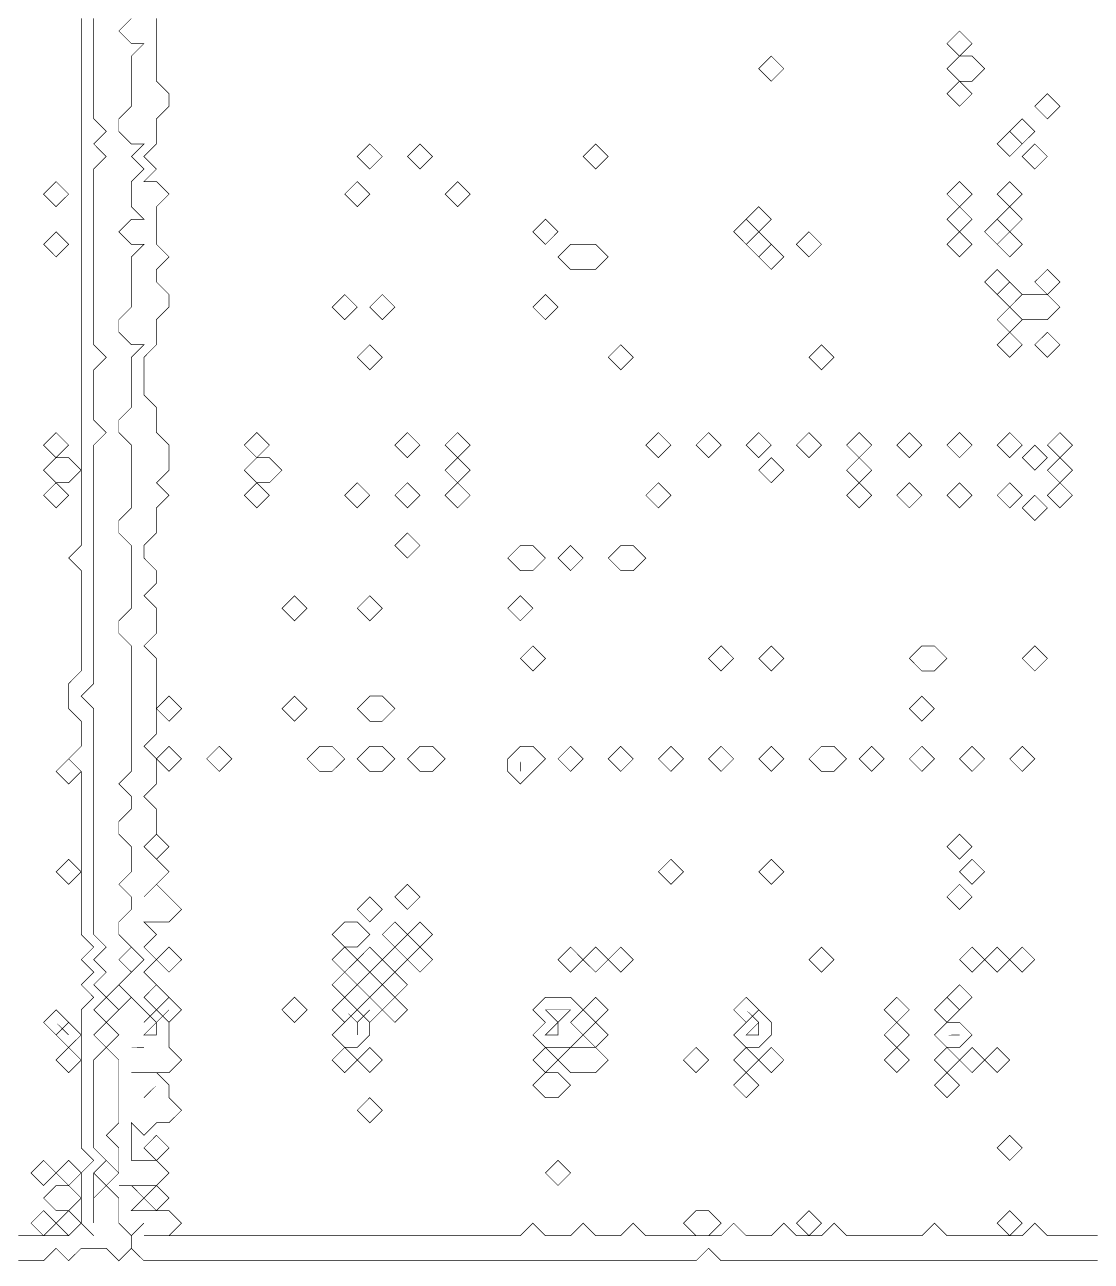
# Model space of a CAD drawing. Header units: metres. Extents: x 0 to 4936, y -4936 to 0.
# Drawn here: x 2400 to 3221, y -2454 to -1502 of the extents above; entities that cross this region are included whole.
import ezdxf

# ---------------------------------------------------------------- set-up
doc = ezdxf.new("R2010")
doc.units = ezdxf.units.M
doc.layers.add('conductor', color=1, linetype='Continuous')
doc.layers.add('substrate', color=5, linetype='Continuous')

msp = doc.modelspace()

# ---------------------------------------------------------------- linework, layer by layer
at = {"layer": 'conductor', "const_width": 0.5}
for points in [[(2395.23, -2433.87), (2404.89, -2433.87), (2414.55, -2433.87), (2424.21, -2433.87), (2433.87, -2433.87), (2443.53, -2424.21), (2453.18, -2433.87), (2443.53, -2424.21), (2443.53, -2414.55), (2443.53, -2404.89), (2443.53, -2395.23), (2443.53, -2385.58), (2453.18, -2375.92), (2443.53, -2366.26), (2443.53, -2356.6), (2443.53, -2346.94), (2443.53, -2337.29), (2443.53, -2327.63), (2443.53, -2317.97), (2443.53, -2308.31), (2443.53, -2298.65), (2443.53, -2288.99), (2443.53, -2279.34), (2443.53, -2269.68), (2443.53, -2260.02), (2453.18, -2250.36), (2443.53, -2240.7), (2453.18, -2231.04), (2443.53, -2221.39), (2453.18, -2211.73), (2443.53, -2202.07), (2443.53, -2192.41), (2443.53, -2182.75), (2443.53, -2173.1), (2443.53, -2163.44), (2443.53, -2153.78), (2443.53, -2144.12), (2443.53, -2134.46), (2443.53, -2124.8), (2443.53, -2115.15), (2443.53, -2105.49), (2443.53, -2095.83), (2443.53, -2086.17), (2443.53, -2076.51), (2433.87, -2066.86), (2443.53, -2057.2), (2443.53, -2047.54), (2443.53, -2037.88), (2433.87, -2028.22), (2433.87, -2018.56), (2433.87, -2008.91), (2443.53, -1999.25), (2443.53, -1989.59), (2443.53, -1979.93), (2443.53, -1970.27), (2443.53, -1960.62), (2443.53, -1950.96), (2443.53, -1941.3), (2443.53, -1931.64), (2443.53, -1921.98), (2433.87, -1912.32), (2443.53, -1902.67), (2443.53, -1893.01), (2443.53, -1883.35), (2443.53, -1873.69), (2443.53, -1864.03), (2443.53, -1854.38), (2443.53, -1844.72), (2443.53, -1835.06), (2443.53, -1825.4), (2443.53, -1815.74), (2443.53, -1806.08), (2443.53, -1796.43), (2443.53, -1786.77), (2443.53, -1777.11), (2443.53, -1767.45), (2443.53, -1757.79), (2443.53, -1748.13), (2443.53, -1738.48), (2443.53, -1728.82), (2443.53, -1719.16), (2443.53, -1709.5), (2443.53, -1699.84), (2443.53, -1690.19), (2443.53, -1680.53), (2443.53, -1670.87), (2443.53, -1661.21), (2443.53, -1651.55), (2443.53, -1641.89), (2443.53, -1632.24), (2443.53, -1622.58), (2443.53, -1612.92), (2443.53, -1603.26), (2443.53, -1593.6), (2443.53, -1583.95), (2443.53, -1574.29), (2443.53, -1564.63), (2443.53, -1554.97), (2443.53, -1545.31), (2443.53, -1535.65), (2443.53, -1526), (2443.53, -1516.34), (2443.53, -1506.68), (2443.53, -1497.02)], [(2501.47, -1497.02), (2501.47, -1506.68), (2501.47, -1516.34), (2501.47, -1526), (2501.47, -1535.65), (2501.47, -1545.31), (2511.13, -1554.97), (2511.13, -1564.63), (2501.47, -1574.29), (2501.47, -1583.95), (2501.47, -1593.6), (2491.82, -1603.26), (2501.47, -1612.92), (2491.82, -1622.58), (2501.47, -1622.58), (2511.13, -1632.24), (2501.47, -1641.89), (2501.47, -1651.55), (2501.47, -1661.21), (2501.47, -1670.87), (2511.13, -1680.53), (2501.47, -1690.19), (2501.47, -1699.84), (2511.13, -1709.5), (2511.13, -1719.16), (2501.47, -1728.82), (2501.47, -1738.48), (2501.47, -1748.13), (2491.82, -1757.79), (2491.82, -1767.45), (2491.82, -1777.11), (2491.82, -1786.77), (2501.47, -1796.43), (2501.47, -1806.08), (2501.47, -1815.74), (2511.13, -1825.4), (2511.13, -1835.06), (2511.13, -1844.72), (2501.47, -1854.38), (2511.13, -1864.03), (2501.47, -1873.69), (2501.47, -1883.35), (2501.47, -1893.01), (2491.82, -1902.67), (2491.82, -1912.32), (2501.47, -1921.98), (2501.47, -1931.64), (2491.82, -1941.3), (2501.47, -1950.96), (2501.47, -1960.62), (2501.47, -1970.27), (2491.82, -1979.93), (2501.47, -1989.59), (2501.47, -1999.25), (2501.47, -2008.91), (2501.47, -2018.56), (2501.47, -2028.22), (2501.47, -2037.88), (2501.47, -2047.54), (2491.82, -2057.2), (2501.47, -2066.86), (2501.47, -2076.51), (2501.47, -2086.17), (2491.82, -2095.83), (2501.47, -2105.49), (2501.47, -2115.15), (2501.47, -2124.8), (2491.82, -2134.46), (2501.47, -2144.12), (2511.13, -2153.78), (2501.47, -2163.44), (2491.82, -2173.1), (2501.47, -2163.44), (2511.13, -2173.1), (2520.79, -2182.75), (2511.13, -2192.41), (2501.47, -2192.41), (2491.82, -2192.41), (2501.47, -2202.07), (2491.82, -2211.73), (2501.47, -2221.39), (2491.82, -2231.04), (2501.47, -2240.7), (2491.82, -2250.36), (2501.47, -2260.02), (2491.82, -2269.68), (2501.47, -2260.02), (2511.13, -2269.68), (2511.13, -2279.34), (2511.13, -2288.99), (2520.79, -2298.65), (2511.13, -2308.31), (2501.47, -2308.31), (2491.82, -2308.31), (2482.16, -2308.31), (2491.82, -2308.31), (2501.47, -2308.31), (2511.13, -2317.97), (2511.13, -2327.63), (2520.79, -2337.29), (2511.13, -2346.94), (2501.47, -2346.94), (2491.82, -2356.6), (2482.16, -2346.94), (2482.16, -2356.6), (2482.16, -2366.26), (2482.16, -2375.92), (2491.82, -2375.92), (2501.47, -2375.92), (2511.13, -2385.58), (2501.47, -2395.23), (2491.82, -2395.23), (2482.16, -2395.23), (2472.5, -2395.23), (2482.16, -2395.23), (2491.82, -2404.89), (2482.16, -2414.55), (2491.82, -2414.55), (2501.47, -2414.55), (2511.13, -2414.55), (2520.79, -2424.21), (2511.13, -2433.87), (2501.47, -2433.87), (2491.82, -2433.87), (2501.47, -2433.87), (2511.13, -2433.87), (2520.79, -2433.87), (2530.45, -2433.87), (2540.11, -2433.87), (2549.77, -2433.87), (2559.42, -2433.87), (2569.08, -2433.87), (2578.74, -2433.87), (2588.4, -2433.87), (2598.06, -2433.87), (2607.71, -2433.87), (2617.37, -2433.87), (2627.03, -2433.87), (2636.69, -2433.87), (2646.35, -2433.87), (2656.01, -2433.87), (2665.66, -2433.87), (2675.32, -2433.87), (2684.98, -2433.87), (2694.64, -2433.87), (2704.3, -2433.87), (2713.96, -2433.87), (2723.61, -2433.87), (2733.27, -2433.87), (2742.93, -2433.87), (2752.59, -2433.87), (2762.25, -2433.87), (2771.9, -2433.87), (2781.56, -2433.87), (2791.22, -2424.21), (2800.88, -2433.87), (2810.54, -2433.87), (2820.2, -2433.87), (2829.85, -2424.21), (2839.51, -2433.87), (2849.17, -2433.87), (2858.83, -2433.87), (2868.49, -2424.21), (2878.14, -2433.87), (2887.8, -2433.87), (2897.46, -2433.87), (2907.12, -2433.87), (2916.78, -2433.87), (2926.44, -2433.87), (2936.09, -2433.87), (2945.75, -2424.21), (2955.41, -2433.87), (2965.07, -2433.87), (2974.73, -2433.87), (2984.38, -2424.21), (2994.04, -2433.87), (3003.7, -2433.87), (3013.36, -2433.87), (3023.02, -2424.21), (3032.68, -2433.87), (3042.33, -2433.87), (3051.99, -2433.87), (3061.65, -2433.87), (3071.31, -2433.87), (3080.97, -2433.87), (3090.62, -2433.87), (3100.28, -2424.21), (3109.94, -2433.87), (3119.6, -2433.87), (3129.26, -2433.87), (3138.92, -2433.87), (3148.57, -2433.87), (3158.23, -2433.87), (3167.89, -2433.87), (3177.55, -2424.21), (3187.21, -2433.87), (3196.87, -2433.87), (3206.52, -2433.87), (3216.18, -2433.87), (3225.84, -2433.87)]]:
    msp.add_lwpolyline(points, dxfattribs=at)
for points in [[(3109.94, -1516.34), (3119.6, -1506.68), (3129.26, -1516.34), (3119.6, -1526)], [(2965.07, -1535.65), (2974.73, -1526), (2984.38, -1535.65), (2974.73, -1545.31)], [(3109.94, -1535.65), (3119.6, -1526), (3129.26, -1526), (3138.92, -1535.65), (3129.26, -1545.31), (3119.6, -1545.31)], [(3109.94, -1554.97), (3119.6, -1545.31), (3129.26, -1554.97), (3119.6, -1564.63)], [(3177.55, -1564.63), (3187.21, -1554.97), (3196.87, -1564.63), (3187.21, -1574.29)], [(3158.23, -1583.95), (3167.89, -1574.29), (3177.55, -1583.95), (3167.89, -1593.6)], [(3148.57, -1593.6), (3158.23, -1583.95), (3167.89, -1593.6), (3158.23, -1603.26)], [(2656.01, -1603.26), (2665.66, -1593.6), (2675.32, -1603.26), (2665.66, -1612.92)], [(2694.64, -1603.26), (2704.3, -1593.6), (2713.96, -1603.26), (2704.3, -1612.92)], [(2829.85, -1603.26), (2839.51, -1593.6), (2849.17, -1603.26), (2839.51, -1612.92)], [(3167.89, -1603.26), (3177.55, -1593.6), (3187.21, -1603.26), (3177.55, -1612.92)], [(2414.55, -1632.24), (2424.21, -1622.58), (2433.87, -1632.24), (2424.21, -1641.89)], [(2646.35, -1632.24), (2656.01, -1622.58), (2665.66, -1632.24), (2656.01, -1641.89)], [(2723.61, -1632.24), (2733.27, -1622.58), (2742.93, -1632.24), (2733.27, -1641.89)], [(3109.94, -1632.24), (3119.6, -1622.58), (3129.26, -1632.24), (3119.6, -1641.89)], [(3148.57, -1632.24), (3158.23, -1622.58), (3167.89, -1632.24), (3158.23, -1641.89)], [(2955.41, -1651.55), (2965.07, -1641.89), (2974.73, -1651.55), (2965.07, -1661.21)], [(3109.94, -1651.55), (3119.6, -1641.89), (3129.26, -1651.55), (3119.6, -1661.21)], [(3148.57, -1651.55), (3158.23, -1641.89), (3167.89, -1651.55), (3158.23, -1661.21)], [(2791.22, -1661.21), (2800.88, -1651.55), (2810.54, -1661.21), (2800.88, -1670.87)], [(2945.75, -1661.21), (2955.41, -1651.55), (2965.07, -1661.21), (2955.41, -1670.87)], [(3138.92, -1661.21), (3148.57, -1651.55), (3158.23, -1661.21), (3148.57, -1670.87)], [(2414.55, -1670.87), (2424.21, -1661.21), (2433.87, -1670.87), (2424.21, -1680.53)], [(2955.41, -1670.87), (2965.07, -1661.21), (2974.73, -1670.87), (2965.07, -1680.53)], [(2994.04, -1670.87), (3003.7, -1661.21), (3013.36, -1670.87), (3003.7, -1680.53)], [(3109.94, -1670.87), (3119.6, -1661.21), (3129.26, -1670.87), (3119.6, -1680.53)], [(3148.57, -1670.87), (3158.23, -1661.21), (3167.89, -1670.87), (3158.23, -1680.53)], [(2810.54, -1680.53), (2820.2, -1670.87), (2829.85, -1670.87), (2839.51, -1670.87), (2849.17, -1680.53), (2839.51, -1690.19), (2829.85, -1690.19), (2820.2, -1690.19)], [(2965.07, -1680.53), (2974.73, -1670.87), (2984.38, -1680.53), (2974.73, -1690.19)], [(3138.92, -1699.84), (3148.57, -1690.19), (3158.23, -1699.84), (3148.57, -1709.5)], [(3177.55, -1699.84), (3187.21, -1690.19), (3196.87, -1699.84), (3187.21, -1709.5)], [(3148.57, -1709.5), (3158.23, -1699.84), (3167.89, -1709.5), (3158.23, -1719.16)], [(2636.69, -1719.16), (2646.35, -1709.5), (2656.01, -1719.16), (2646.35, -1728.82)], [(2665.66, -1719.16), (2675.32, -1709.5), (2684.98, -1719.16), (2675.32, -1728.82)], [(2791.22, -1719.16), (2800.88, -1709.5), (2810.54, -1719.16), (2800.88, -1728.82)], [(3158.23, -1719.16), (3167.89, -1709.5), (3177.55, -1709.5), (3187.21, -1709.5), (3196.87, -1719.16), (3187.21, -1728.82), (3177.55, -1728.82), (3167.89, -1728.82)], [(3148.57, -1728.82), (3158.23, -1719.16), (3167.89, -1728.82), (3158.23, -1738.48)], [(3148.57, -1748.13), (3158.23, -1738.48), (3167.89, -1748.13), (3158.23, -1757.79)], [(3177.55, -1748.13), (3187.21, -1738.48), (3196.87, -1748.13), (3187.21, -1757.79)], [(2656.01, -1757.79), (2665.66, -1748.13), (2675.32, -1757.79), (2665.66, -1767.45)], [(2849.17, -1757.79), (2858.83, -1748.13), (2868.49, -1757.79), (2858.83, -1767.45)], [(3003.7, -1757.79), (3013.36, -1748.13), (3023.02, -1757.79), (3013.36, -1767.45)], [(2414.55, -1825.4), (2424.21, -1815.74), (2433.87, -1825.4), (2424.21, -1835.06)], [(2569.08, -1825.4), (2578.74, -1815.74), (2588.4, -1825.4), (2578.74, -1835.06)], [(2684.98, -1825.4), (2694.64, -1815.74), (2704.3, -1825.4), (2694.64, -1835.06)], [(2723.61, -1825.4), (2733.27, -1815.74), (2742.93, -1825.4), (2733.27, -1835.06)], [(2878.14, -1825.4), (2887.8, -1815.74), (2897.46, -1825.4), (2887.8, -1835.06)], [(2916.78, -1825.4), (2926.44, -1815.74), (2936.09, -1825.4), (2926.44, -1835.06)], [(2955.41, -1825.4), (2965.07, -1815.74), (2974.73, -1825.4), (2965.07, -1835.06)], [(2994.04, -1825.4), (3003.7, -1815.74), (3013.36, -1825.4), (3003.7, -1835.06)], [(3032.68, -1825.4), (3042.33, -1815.74), (3051.99, -1825.4), (3042.33, -1835.06)], [(3071.31, -1825.4), (3080.97, -1815.74), (3090.62, -1825.4), (3080.97, -1835.06)], [(3109.94, -1825.4), (3119.6, -1815.74), (3129.26, -1825.4), (3119.6, -1835.06)], [(3148.57, -1825.4), (3158.23, -1815.74), (3167.89, -1825.4), (3158.23, -1835.06)], [(3187.21, -1825.4), (3196.87, -1815.74), (3206.52, -1825.4), (3196.87, -1835.06)], [(3167.89, -1835.06), (3177.55, -1825.4), (3187.21, -1835.06), (3177.55, -1844.72)], [(2414.55, -1844.72), (2424.21, -1835.06), (2433.87, -1835.06), (2443.53, -1844.72), (2433.87, -1854.38), (2424.21, -1854.38)], [(2569.08, -1844.72), (2578.74, -1835.06), (2588.4, -1835.06), (2598.06, -1844.72), (2588.4, -1854.38), (2578.74, -1854.38)], [(2723.61, -1844.72), (2733.27, -1835.06), (2742.93, -1844.72), (2733.27, -1854.38)], [(2965.07, -1844.72), (2974.73, -1835.06), (2984.38, -1844.72), (2974.73, -1854.38)], [(3032.68, -1844.72), (3042.33, -1835.06), (3051.99, -1844.72), (3042.33, -1854.38)], [(3187.21, -1844.72), (3196.87, -1835.06), (3206.52, -1844.72), (3196.87, -1854.38)], [(2414.55, -1864.03), (2424.21, -1854.38), (2433.87, -1864.03), (2424.21, -1873.69)], [(2569.08, -1864.03), (2578.74, -1854.38), (2588.4, -1864.03), (2578.74, -1873.69)], [(2646.35, -1864.03), (2656.01, -1854.38), (2665.66, -1864.03), (2656.01, -1873.69)], [(2684.98, -1864.03), (2694.64, -1854.38), (2704.3, -1864.03), (2694.64, -1873.69)], [(2723.61, -1864.03), (2733.27, -1854.38), (2742.93, -1864.03), (2733.27, -1873.69)], [(2878.14, -1864.03), (2887.8, -1854.38), (2897.46, -1864.03), (2887.8, -1873.69)], [(3032.68, -1864.03), (3042.33, -1854.38), (3051.99, -1864.03), (3042.33, -1873.69)], [(3071.31, -1864.03), (3080.97, -1854.38), (3090.62, -1864.03), (3080.97, -1873.69)], [(3109.94, -1864.03), (3119.6, -1854.38), (3129.26, -1864.03), (3119.6, -1873.69)], [(3148.57, -1864.03), (3158.23, -1854.38), (3167.89, -1864.03), (3158.23, -1873.69)], [(3187.21, -1864.03), (3196.87, -1854.38), (3206.52, -1864.03), (3196.87, -1873.69)], [(3167.89, -1873.69), (3177.55, -1864.03), (3187.21, -1873.69), (3177.55, -1883.35)], [(2684.98, -1902.67), (2694.64, -1893.01), (2704.3, -1902.67), (2694.64, -1912.32)], [(2771.9, -1912.32), (2781.56, -1902.67), (2791.22, -1902.67), (2800.88, -1912.32), (2791.22, -1921.98), (2781.56, -1921.98)], [(2810.54, -1912.32), (2820.2, -1902.67), (2829.85, -1912.32), (2820.2, -1921.98)], [(2849.17, -1912.32), (2858.83, -1902.67), (2868.49, -1902.67), (2878.14, -1912.32), (2868.49, -1921.98), (2858.83, -1921.98)], [(2598.06, -1950.96), (2607.71, -1941.3), (2617.37, -1950.96), (2607.71, -1960.62)], [(2656.01, -1950.96), (2665.66, -1941.3), (2675.32, -1950.96), (2665.66, -1960.62)], [(2771.9, -1950.96), (2781.56, -1941.3), (2791.22, -1950.96), (2781.56, -1960.62)], [(2781.56, -1989.59), (2791.22, -1979.93), (2800.88, -1989.59), (2791.22, -1999.25)], [(2926.44, -1989.59), (2936.09, -1979.93), (2945.75, -1989.59), (2936.09, -1999.25)], [(2965.07, -1989.59), (2974.73, -1979.93), (2984.38, -1989.59), (2974.73, -1999.25)], [(3080.97, -1989.59), (3090.62, -1979.93), (3100.28, -1979.93), (3109.94, -1989.59), (3100.28, -1999.25), (3090.62, -1999.25)], [(3167.89, -1989.59), (3177.55, -1979.93), (3187.21, -1989.59), (3177.55, -1999.25)], [(2501.47, -2028.22), (2511.13, -2018.56), (2520.79, -2028.22), (2511.13, -2037.88)], [(2598.06, -2028.22), (2607.71, -2018.56), (2617.37, -2028.22), (2607.71, -2037.88)], [(2656.01, -2028.22), (2665.66, -2018.56), (2675.32, -2018.56), (2684.98, -2028.22), (2675.32, -2037.88), (2665.66, -2037.88)], [(3080.97, -2028.22), (3090.62, -2018.56), (3100.28, -2028.22), (3090.62, -2037.88)], [(2501.47, -2066.86), (2511.13, -2057.2), (2520.79, -2066.86), (2511.13, -2076.51)], [(2540.11, -2066.86), (2549.77, -2057.2), (2559.42, -2066.86), (2549.77, -2076.51)], [(2617.37, -2066.86), (2627.03, -2057.2), (2636.69, -2057.2), (2646.35, -2066.86), (2636.69, -2076.51), (2627.03, -2076.51)], [(2656.01, -2066.86), (2665.66, -2057.2), (2675.32, -2057.2), (2684.98, -2066.86), (2675.32, -2076.51), (2665.66, -2076.51)], [(2694.64, -2066.86), (2704.3, -2057.2), (2713.96, -2057.2), (2723.61, -2066.86), (2713.96, -2076.51), (2704.3, -2076.51)], [(2771.9, -2066.86), (2781.56, -2057.2), (2791.22, -2057.2), (2800.88, -2066.86), (2791.22, -2076.51), (2781.56, -2086.17), (2771.9, -2076.51)], [(2810.54, -2066.86), (2820.2, -2057.2), (2829.85, -2066.86), (2820.2, -2076.51)], [(2849.17, -2066.86), (2858.83, -2057.2), (2868.49, -2066.86), (2858.83, -2076.51)], [(2887.8, -2066.86), (2897.46, -2057.2), (2907.12, -2066.86), (2897.46, -2076.51)], [(2926.44, -2066.86), (2936.09, -2057.2), (2945.75, -2066.86), (2936.09, -2076.51)], [(2965.07, -2066.86), (2974.73, -2057.2), (2984.38, -2066.86), (2974.73, -2076.51)], [(3003.7, -2066.86), (3013.36, -2057.2), (3023.02, -2057.2), (3032.68, -2066.86), (3023.02, -2076.51), (3013.36, -2076.51)], [(3042.33, -2066.86), (3051.99, -2057.2), (3061.65, -2066.86), (3051.99, -2076.51)], [(3080.97, -2066.86), (3090.62, -2057.2), (3100.28, -2066.86), (3090.62, -2076.51)], [(3119.6, -2066.86), (3129.26, -2057.2), (3138.92, -2066.86), (3129.26, -2076.51)], [(3158.23, -2066.86), (3167.89, -2057.2), (3177.55, -2066.86), (3167.89, -2076.51)], [(2424.21, -2076.51), (2433.87, -2066.86), (2443.53, -2076.51), (2433.87, -2086.17)], [(2491.82, -2134.46), (2501.47, -2124.8), (2511.13, -2134.46), (2501.47, -2144.12)], [(3109.94, -2134.46), (3119.6, -2124.8), (3129.26, -2134.46), (3119.6, -2144.12)], [(2424.21, -2153.78), (2433.87, -2144.12), (2443.53, -2153.78), (2433.87, -2163.44)], [(2887.8, -2153.78), (2897.46, -2144.12), (2907.12, -2153.78), (2897.46, -2163.44)], [(2965.07, -2153.78), (2974.73, -2144.12), (2984.38, -2153.78), (2974.73, -2163.44)], [(3119.6, -2153.78), (3129.26, -2144.12), (3138.92, -2153.78), (3129.26, -2163.44)], [(2684.98, -2173.1), (2694.64, -2163.44), (2704.3, -2173.1), (2694.64, -2182.75)], [(3109.94, -2173.1), (3119.6, -2163.44), (3129.26, -2173.1), (3119.6, -2182.75)], [(2656.01, -2182.75), (2665.66, -2173.1), (2675.32, -2182.75), (2665.66, -2192.41)], [(2636.69, -2202.07), (2646.35, -2192.41), (2656.01, -2192.41), (2665.66, -2202.07), (2656.01, -2211.73), (2646.35, -2211.73)], [(2675.32, -2202.07), (2684.98, -2192.41), (2694.64, -2202.07), (2684.98, -2211.73)], [(2694.64, -2202.07), (2704.3, -2192.41), (2713.96, -2202.07), (2704.3, -2211.73)], [(2501.47, -2221.39), (2511.13, -2211.73), (2520.79, -2221.39), (2511.13, -2231.04)], [(2636.69, -2221.39), (2646.35, -2211.73), (2656.01, -2221.39), (2646.35, -2231.04)], [(2656.01, -2221.39), (2665.66, -2211.73), (2675.32, -2221.39), (2665.66, -2231.04)], [(2675.32, -2221.39), (2684.98, -2211.73), (2694.64, -2221.39), (2684.98, -2231.04)], [(2694.64, -2221.39), (2704.3, -2211.73), (2713.96, -2221.39), (2704.3, -2231.04)], [(2810.54, -2221.39), (2820.2, -2211.73), (2829.85, -2221.39), (2820.2, -2231.04)], [(2829.85, -2221.39), (2839.51, -2211.73), (2849.17, -2221.39), (2839.51, -2231.04)], [(2849.17, -2221.39), (2858.83, -2211.73), (2868.49, -2221.39), (2858.83, -2231.04)], [(3003.7, -2221.39), (3013.36, -2211.73), (3023.02, -2221.39), (3013.36, -2231.04)], [(3119.6, -2221.39), (3129.26, -2211.73), (3138.92, -2221.39), (3129.26, -2231.04)], [(3138.92, -2221.39), (3148.57, -2211.73), (3158.23, -2221.39), (3148.57, -2231.04)], [(3158.23, -2221.39), (3167.89, -2211.73), (3177.55, -2221.39), (3167.89, -2231.04)], [(2636.69, -2240.7), (2646.35, -2231.04), (2656.01, -2240.7), (2646.35, -2250.36)], [(2656.01, -2240.7), (2665.66, -2231.04), (2675.32, -2240.7), (2665.66, -2250.36)], [(2675.32, -2240.7), (2684.98, -2231.04), (2694.64, -2240.7), (2684.98, -2250.36)], [(2491.82, -2250.36), (2501.47, -2240.7), (2511.13, -2250.36), (2501.47, -2260.02)], [(3109.94, -2250.36), (3119.6, -2240.7), (3129.26, -2250.36), (3119.6, -2260.02)], [(2501.47, -2260.02), (2511.13, -2250.36), (2520.79, -2260.02), (2511.13, -2269.68)], [(2598.06, -2260.02), (2607.71, -2250.36), (2617.37, -2260.02), (2607.71, -2269.68)], [(2636.69, -2260.02), (2646.35, -2250.36), (2656.01, -2260.02), (2646.35, -2269.68)], [(2656.01, -2260.02), (2665.66, -2250.36), (2675.32, -2260.02), (2665.66, -2269.68)], [(2675.32, -2260.02), (2684.98, -2250.36), (2694.64, -2260.02), (2684.98, -2269.68)], [(2791.22, -2260.02), (2800.88, -2250.36), (2810.54, -2250.36), (2820.2, -2250.36), (2829.85, -2260.02), (2820.2, -2269.68), (2829.85, -2279.34), (2820.2, -2288.99), (2810.54, -2288.99), (2800.88, -2288.99), (2791.22, -2279.34), (2800.88, -2269.68)], [(2829.85, -2260.02), (2839.51, -2250.36), (2849.17, -2260.02), (2839.51, -2269.68)], [(2945.75, -2260.02), (2955.41, -2250.36), (2965.07, -2260.02), (2955.41, -2269.68)], [(3061.65, -2260.02), (3071.31, -2250.36), (3080.97, -2260.02), (3071.31, -2269.68)], [(3100.28, -2260.02), (3109.94, -2250.36), (3119.6, -2260.02), (3109.94, -2269.68)], [(2414.55, -2269.68), (2424.21, -2260.02), (2433.87, -2269.68), (2424.21, -2279.34)], [(2646.35, -2269.68), (2656.01, -2260.02), (2665.66, -2269.68), (2665.66, -2279.34), (2656.01, -2288.99), (2646.35, -2288.99), (2636.69, -2279.34)], [(2955.41, -2269.68), (2965.07, -2260.02), (2974.73, -2269.68), (2974.73, -2279.34), (2965.07, -2288.99), (2955.41, -2288.99), (2945.75, -2279.34)], [(2424.21, -2279.34), (2433.87, -2269.68), (2443.53, -2279.34), (2433.87, -2288.99)], [(2829.85, -2279.34), (2839.51, -2269.68), (2849.17, -2279.34), (2839.51, -2288.99)], [(3061.65, -2279.34), (3071.31, -2269.68), (3080.97, -2279.34), (3071.31, -2288.99)], [(3100.28, -2279.34), (3109.94, -2269.68), (3119.6, -2269.68), (3129.26, -2279.34), (3119.6, -2288.99), (3109.94, -2288.99)], [(2424.21, -2298.65), (2433.87, -2288.99), (2443.53, -2298.65), (2433.87, -2308.31)], [(2482.16, -2288.99), (2491.82, -2288.99)], [(2636.69, -2298.65), (2646.35, -2288.99), (2656.01, -2298.65), (2646.35, -2308.31)], [(2656.01, -2298.65), (2665.66, -2288.99), (2675.32, -2298.65), (2665.66, -2308.31)], [(2791.22, -2298.65), (2800.88, -2288.99), (2810.54, -2298.65), (2800.88, -2308.31)], [(2810.54, -2298.65), (2820.2, -2288.99), (2829.85, -2288.99), (2839.51, -2288.99), (2849.17, -2298.65), (2839.51, -2308.31), (2829.85, -2308.31), (2820.2, -2308.31)], [(2907.12, -2298.65), (2916.78, -2288.99), (2926.44, -2298.65), (2916.78, -2308.31)], [(2945.75, -2298.65), (2955.41, -2288.99), (2965.07, -2298.65), (2955.41, -2308.31)], [(2965.07, -2298.65), (2974.73, -2288.99), (2984.38, -2298.65), (2974.73, -2308.31)], [(3061.65, -2298.65), (3071.31, -2288.99), (3080.97, -2298.65), (3071.31, -2308.31)], [(3100.28, -2298.65), (3109.94, -2288.99), (3119.6, -2298.65), (3109.94, -2308.31)], [(3119.6, -2298.65), (3129.26, -2288.99), (3138.92, -2298.65), (3129.26, -2308.31)], [(3138.92, -2298.65), (3148.57, -2288.99), (3158.23, -2298.65), (3148.57, -2308.31)], [(2791.22, -2317.97), (2800.88, -2308.31), (2810.54, -2308.31), (2820.2, -2317.97), (2810.54, -2327.63), (2800.88, -2327.63)], [(2945.75, -2317.97), (2955.41, -2308.31), (2965.07, -2317.97), (2955.41, -2327.63)], [(3100.28, -2317.97), (3109.94, -2308.31), (3119.6, -2317.97), (3109.94, -2327.63)], [(2656.01, -2337.29), (2665.66, -2327.63), (2675.32, -2337.29), (2665.66, -2346.94)], [(2491.82, -2366.26), (2501.47, -2356.6), (2511.13, -2366.26), (2501.47, -2375.92)], [(3148.57, -2366.26), (3158.23, -2356.6), (3167.89, -2366.26), (3158.23, -2375.92)], [(2404.89, -2385.58), (2414.55, -2375.92), (2424.21, -2385.58), (2414.55, -2395.23)], [(2424.21, -2385.58), (2433.87, -2375.92), (2443.53, -2385.58), (2433.87, -2395.23)], [(2800.88, -2385.58), (2810.54, -2375.92), (2820.2, -2385.58), (2810.54, -2395.23)], [(2414.55, -2404.89), (2424.21, -2395.23), (2433.87, -2395.23), (2443.53, -2404.89), (2433.87, -2414.55), (2424.21, -2414.55)], [(2491.82, -2404.89), (2501.47, -2395.23), (2511.13, -2404.89), (2501.47, -2414.55)], [(2404.89, -2424.21), (2414.55, -2414.55), (2424.21, -2424.21), (2414.55, -2433.87)], [(2424.21, -2424.21), (2433.87, -2414.55), (2443.53, -2424.21), (2433.87, -2433.87)], [(2462.84, -2414.55)], [(2907.12, -2424.21), (2916.78, -2414.55), (2926.44, -2414.55), (2936.09, -2424.21), (2926.44, -2433.87), (2916.78, -2433.87)], [(2994.04, -2424.21), (3003.7, -2414.55), (3013.36, -2424.21), (3003.7, -2433.87)], [(3148.57, -2424.21), (3158.23, -2414.55), (3167.89, -2424.21), (3158.23, -2433.87)], [(2472.5, -2433.87)]]:
    msp.add_lwpolyline(points, close=True, dxfattribs=at)
at = {"layer": 'substrate', "const_width": 0.5}
for points in [[(2453.18, -1497.02), (2453.18, -1506.68), (2453.18, -1516.34), (2453.18, -1526), (2453.18, -1535.65), (2453.18, -1545.31), (2453.18, -1554.97), (2453.18, -1564.63), (2453.18, -1574.29), (2462.84, -1583.95), (2453.18, -1593.6), (2462.84, -1603.26), (2453.18, -1612.92), (2453.18, -1622.58), (2453.18, -1632.24), (2453.18, -1641.89), (2453.18, -1651.55), (2453.18, -1661.21), (2453.18, -1670.87), (2453.18, -1680.53), (2453.18, -1690.19), (2453.18, -1699.84), (2453.18, -1709.5), (2453.18, -1719.16), (2453.18, -1728.82), (2453.18, -1738.48), (2453.18, -1748.13), (2462.84, -1757.79), (2453.18, -1767.45), (2453.18, -1777.11), (2453.18, -1786.77), (2453.18, -1796.43), (2453.18, -1806.08), (2462.84, -1815.74), (2453.18, -1825.4), (2453.18, -1835.06), (2453.18, -1844.72), (2453.18, -1854.38), (2453.18, -1864.03), (2453.18, -1873.69), (2453.18, -1883.35), (2453.18, -1893.01), (2453.18, -1902.67), (2453.18, -1912.32), (2453.18, -1921.98), (2453.18, -1931.64), (2453.18, -1941.3), (2453.18, -1950.96), (2453.18, -1960.62), (2453.18, -1970.27), (2453.18, -1979.93), (2453.18, -1989.59), (2453.18, -1999.25), (2453.18, -2008.91), (2443.53, -2018.56), (2453.18, -2028.22), (2453.18, -2037.88), (2453.18, -2047.54), (2453.18, -2057.2), (2453.18, -2066.86), (2453.18, -2076.51), (2453.18, -2086.17), (2453.18, -2095.83), (2453.18, -2105.49), (2453.18, -2115.15), (2453.18, -2124.8), (2453.18, -2134.46), (2453.18, -2144.12), (2453.18, -2153.78), (2453.18, -2163.44), (2453.18, -2173.1), (2453.18, -2182.75), (2453.18, -2192.41), (2453.18, -2202.07), (2462.84, -2211.73), (2453.18, -2221.39), (2462.84, -2231.04), (2453.18, -2240.7), (2462.84, -2250.36), (2453.18, -2260.02), (2462.84, -2269.68), (2453.18, -2279.34), (2462.84, -2288.99), (2453.18, -2298.65), (2453.18, -2308.31), (2453.18, -2317.97), (2453.18, -2327.63), (2453.18, -2337.29), (2453.18, -2346.94), (2453.18, -2356.6), (2453.18, -2366.26), (2462.84, -2375.92), (2453.18, -2385.58), (2453.18, -2395.23), (2453.18, -2404.89), (2453.18, -2414.55), (2453.18, -2424.21), (2453.18, -2414.55), (2453.18, -2404.89), (2462.84, -2395.23), (2472.5, -2404.89), (2472.5, -2414.55), (2472.5, -2424.21), (2482.16, -2433.87), (2482.16, -2443.53), (2472.5, -2453.18), (2462.84, -2443.53), (2453.18, -2443.53), (2443.53, -2443.53), (2433.87, -2453.18), (2424.21, -2443.53), (2414.55, -2453.18), (2404.89, -2453.18), (2395.23, -2453.18)], [(3225.84, -2453.18), (3216.18, -2453.18), (3206.52, -2453.18), (3196.87, -2453.18), (3187.21, -2453.18), (3177.55, -2453.18), (3167.89, -2453.18), (3158.23, -2453.18), (3148.57, -2453.18), (3138.92, -2453.18), (3129.26, -2453.18), (3119.6, -2453.18), (3109.94, -2453.18), (3100.28, -2453.18), (3090.62, -2453.18), (3080.97, -2453.18), (3071.31, -2453.18), (3061.65, -2453.18), (3051.99, -2453.18), (3042.33, -2453.18), (3032.68, -2453.18), (3023.02, -2453.18), (3013.36, -2453.18), (3003.7, -2453.18), (2994.04, -2453.18), (2984.38, -2453.18), (2974.73, -2453.18), (2965.07, -2453.18), (2955.41, -2453.18), (2945.75, -2453.18), (2936.09, -2453.18), (2926.44, -2443.53), (2916.78, -2453.18), (2907.12, -2453.18), (2897.46, -2453.18), (2887.8, -2453.18), (2878.14, -2453.18), (2868.49, -2453.18), (2858.83, -2453.18), (2849.17, -2453.18), (2839.51, -2453.18), (2829.85, -2453.18), (2820.2, -2453.18), (2810.54, -2453.18), (2800.88, -2453.18), (2791.22, -2453.18), (2781.56, -2453.18), (2771.9, -2453.18), (2762.25, -2453.18), (2752.59, -2453.18), (2742.93, -2453.18), (2733.27, -2453.18), (2723.61, -2453.18), (2713.96, -2453.18), (2704.3, -2453.18), (2694.64, -2453.18), (2684.98, -2453.18), (2675.32, -2453.18), (2665.66, -2453.18), (2656.01, -2453.18), (2646.35, -2453.18), (2636.69, -2453.18), (2627.03, -2453.18), (2617.37, -2453.18), (2607.71, -2453.18), (2598.06, -2453.18), (2588.4, -2453.18), (2578.74, -2453.18), (2569.08, -2453.18), (2559.42, -2453.18), (2549.77, -2453.18), (2540.11, -2453.18), (2530.45, -2453.18), (2520.79, -2453.18), (2511.13, -2453.18), (2501.47, -2453.18), (2491.82, -2453.18), (2482.16, -2443.53), (2482.16, -2433.87), (2491.82, -2424.21), (2482.16, -2433.87), (2472.5, -2424.21), (2472.5, -2414.55), (2472.5, -2404.89), (2462.84, -2395.23), (2472.5, -2385.58), (2472.5, -2375.92), (2472.5, -2366.26), (2462.84, -2356.6), (2472.5, -2346.94), (2472.5, -2337.29), (2472.5, -2327.63), (2472.5, -2317.97), (2472.5, -2308.31), (2472.5, -2298.65), (2462.84, -2288.99), (2472.5, -2279.34), (2462.84, -2269.68), (2472.5, -2260.02), (2482.16, -2250.36), (2491.82, -2260.02), (2501.47, -2269.68), (2491.82, -2279.34), (2501.47, -2279.34), (2501.47, -2269.68), (2511.13, -2260.02), (2501.47, -2269.68), (2491.82, -2260.02), (2482.16, -2250.36), (2472.5, -2240.7), (2482.16, -2231.04), (2491.82, -2221.39), (2482.16, -2211.73), (2472.5, -2202.07), (2472.5, -2192.41), (2482.16, -2182.75), (2482.16, -2173.1), (2472.5, -2163.44), (2482.16, -2153.78), (2482.16, -2144.12), (2482.16, -2134.46), (2472.5, -2124.8), (2472.5, -2115.15), (2482.16, -2105.49), (2482.16, -2095.83), (2472.5, -2086.17), (2482.16, -2076.51), (2482.16, -2066.86), (2482.16, -2057.2), (2482.16, -2047.54), (2482.16, -2037.88), (2482.16, -2028.22), (2482.16, -2018.56), (2482.16, -2008.91), (2482.16, -1999.25), (2482.16, -1989.59), (2482.16, -1979.93), (2472.5, -1970.27), (2472.5, -1960.62), (2482.16, -1950.96), (2482.16, -1941.3), (2482.16, -1931.64), (2482.16, -1921.98), (2482.16, -1912.32), (2482.16, -1902.67), (2472.5, -1893.01), (2472.5, -1883.35), (2482.16, -1873.69), (2482.16, -1864.03), (2482.16, -1854.38), (2482.16, -1844.72), (2482.16, -1835.06), (2482.16, -1825.4), (2472.5, -1815.74), (2472.5, -1806.08), (2482.16, -1796.43), (2482.16, -1786.77), (2482.16, -1777.11), (2482.16, -1767.45), (2482.16, -1757.79), (2491.82, -1748.13), (2482.16, -1748.13), (2472.5, -1738.48), (2472.5, -1728.82), (2482.16, -1719.16), (2482.16, -1709.5), (2482.16, -1699.84), (2482.16, -1690.19), (2482.16, -1680.53), (2491.82, -1670.87), (2482.16, -1670.87), (2472.5, -1661.21), (2482.16, -1651.55), (2491.82, -1651.55), (2482.16, -1641.89), (2482.16, -1632.24), (2482.16, -1622.58), (2491.82, -1612.92), (2482.16, -1603.26), (2491.82, -1593.6), (2482.16, -1593.6), (2472.5, -1583.95), (2472.5, -1574.29), (2482.16, -1564.63), (2482.16, -1554.97), (2482.16, -1545.31), (2482.16, -1535.65), (2482.16, -1526), (2491.82, -1516.34), (2482.16, -1516.34), (2472.5, -1506.68), (2482.16, -1497.02)]]:
    msp.add_lwpolyline(points, dxfattribs=at)
for points in [[(2665.66, -1603.26)], [(2704.3, -1603.26)], [(2839.51, -1603.26)], [(2820.2, -1680.53)], [(2839.51, -1680.53)], [(2974.73, -1680.53)], [(3187.21, -1748.13)], [(2665.66, -1757.79)], [(2858.83, -1757.79)], [(3013.36, -1757.79)], [(2781.56, -1912.32)], [(2820.2, -1912.32)], [(2858.83, -1912.32)], [(2607.71, -1950.96)], [(2665.66, -1950.96)], [(2781.56, -1950.96)], [(2936.09, -1989.59)], [(2974.73, -1989.59)], [(3090.62, -1989.59)], [(2511.13, -2028.22)], [(2607.71, -2028.22)], [(2665.66, -2028.22)], [(3090.62, -2028.22)], [(2511.13, -2066.86)], [(2549.77, -2066.86)], [(2627.03, -2066.86)], [(2665.66, -2066.86)], [(2704.3, -2066.86)], [(2781.56, -2066.86), (2781.56, -2076.51)], [(2820.2, -2066.86)], [(2858.83, -2066.86)], [(2897.46, -2066.86)], [(2936.09, -2066.86)], [(2974.73, -2066.86)], [(3013.36, -2066.86)], [(3051.99, -2066.86)], [(3090.62, -2066.86)], [(3129.26, -2066.86)], [(3167.89, -2066.86)], [(2511.13, -2182.75)], [(2665.66, -2182.75)], [(2694.64, -2192.41)], [(2656.01, -2202.07)], [(2472.5, -2221.39), (2482.16, -2211.73), (2491.82, -2221.39), (2482.16, -2231.04)], [(2511.13, -2221.39)], [(2665.66, -2221.39)], [(2684.98, -2221.39)], [(2704.3, -2221.39)], [(2820.2, -2221.39)], [(2839.51, -2221.39)], [(2858.83, -2221.39)], [(3013.36, -2221.39)], [(3129.26, -2221.39)], [(3148.57, -2221.39)], [(3167.89, -2221.39)], [(2462.84, -2250.36), (2472.5, -2240.7), (2482.16, -2250.36), (2472.5, -2260.02)], [(2607.71, -2260.02)], [(2646.35, -2260.02), (2656.01, -2269.68), (2656.01, -2279.34), (2656.01, -2269.68), (2665.66, -2260.02), (2656.01, -2269.68)], [(2684.98, -2260.02)], [(2800.88, -2260.02), (2810.54, -2269.68), (2800.88, -2279.34), (2810.54, -2279.34), (2810.54, -2269.68), (2820.2, -2260.02), (2810.54, -2260.02)], [(2839.51, -2260.02)], [(2955.41, -2260.02), (2965.07, -2269.68), (2955.41, -2279.34), (2965.07, -2279.34), (2965.07, -2269.68)], [(3071.31, -2260.02)], [(3109.94, -2260.02)], [(2424.21, -2269.68), (2433.87, -2279.34)], [(2839.51, -2279.34)], [(3071.31, -2279.34)], [(3109.94, -2279.34), (3119.6, -2279.34)], [(2433.87, -2298.65)], [(2491.82, -2298.65)], [(2511.13, -2298.65)], [(2665.66, -2298.65)], [(2800.88, -2298.65)], [(2820.2, -2298.65)], [(2839.51, -2298.65)], [(2916.78, -2298.65)], [(2955.41, -2298.65)], [(2974.73, -2298.65)], [(3071.31, -2298.65)], [(3109.94, -2298.65)], [(3129.26, -2298.65)], [(3148.57, -2298.65)], [(2501.47, -2317.97), (2491.82, -2327.63)], [(2810.54, -2317.97)], [(2511.13, -2337.29)], [(2665.66, -2337.29)], [(2491.82, -2346.94)], [(2453.18, -2385.58), (2462.84, -2375.92), (2472.5, -2385.58), (2462.84, -2395.23)], [(2916.78, -2424.21)]]:
    msp.add_lwpolyline(points, close=True, dxfattribs=at)

doc.saveas('drawing.dxf')
